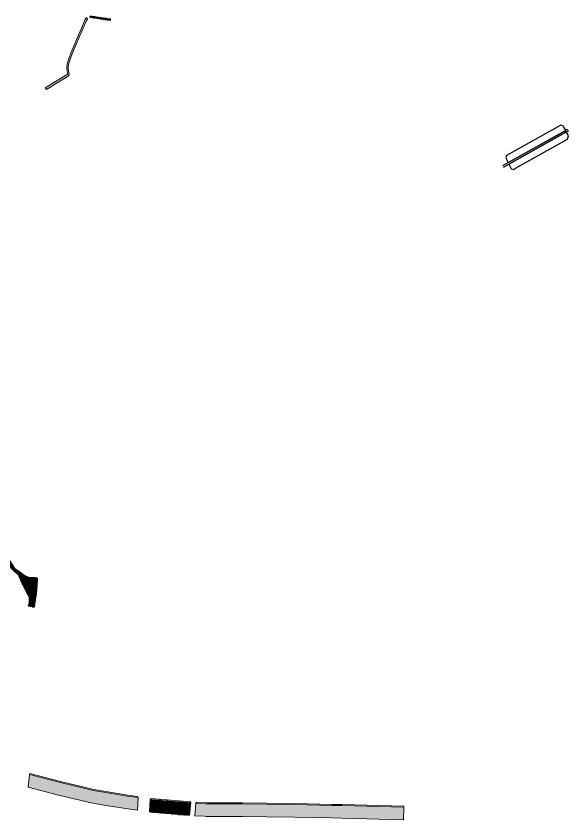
# Model space of a CAD drawing. Header units: metres. Extents: x 563299 to 571118, y 2063753 to 2067384.
# Drawn here: x 569498 to 571118, y 2064424 to 2066779 of the extents above; entities that cross this region are included whole.
import ezdxf

# ---------------------------------------------------------------- set-up
doc = ezdxf.new("R2010")
doc.units = ezdxf.units.M
doc.layers.add('datKeSog', color=251, linetype='CONTINUOUS', lineweight=13)
doc.layers.add('datMatNc', color=150, linetype='CONTINUOUS', lineweight=13)
for name, color, linetype in [('hacth sdd', 8, 'CONTINUOUS'), ('thuadat', 6, 'CONTINUOUS'), ('ViaHeS', 32, 'CONTINUOUS')]:
    doc.layers.add(name, color=color, linetype=linetype)

msp = doc.modelspace()

# ---------------------------------------------------------------- hatches: boundary and pattern name
at = {"layer": 'hacth sdd'}
h = msp.add_hatch(dxfattribs=at)
h.set_pattern_fill('DASH', color=152, scale=0.5, style=0)
h.paths.add_polyline_path([(569643.046, 2066598.455), (569650.781, 2066602.999), (569653.614, 2066607.656), (569651.106, 2066618.837), (569651.058, 2066627.654), (569651.607, 2066637.45), (569654.493, 2066646.769), (569662.204, 2066668.609), (569684.294, 2066718.818), (569704.704, 2066766.153), (569707.714, 2066770.088), (569705.528, 2066775.281), (569700.7, 2066769.705), (569692.15, 2066750.499), (569673.19, 2066705.265), (569659.268, 2066672.427), (569652.861, 2066655.119), (569647.5, 2066637.945), (569646.868, 2066629.052), (569647.216, 2066616.951), (569648.318, 2066612.254), (569648.473, 2066610.302), (569647.984, 2066607.717), (569613.177, 2066587.275), (569582.955, 2066569.27), (569586.7, 2066563.428), (569602.073, 2066572.985), (569613.505, 2066580.091)])
h = msp.add_hatch(dxfattribs=at)
h.set_pattern_fill('DASH', color=152, scale=0.5, style=0)
h.paths.add_polyline_path([(569719.37, 2066778.974), (569713.878, 2066778.641), (569715.469, 2066774.863), (569723.256, 2066774.022), (569772.379, 2066766.755), (569774.666, 2066766.417), (569775.155, 2066770.61), (569767.212, 2066771.801)])
h = msp.add_hatch(dxfattribs=at)
h.set_pattern_fill('DASH', color=152, scale=0.5, style=0)
h.paths.add_polyline_path([(569493.933, 2065160.833), (569475.455, 2065189.964), (569467.207, 2065184.043), (569469.33, 2065180.864), (569484.983, 2065160.584), (569496.446, 2065148.859), (569501.303, 2065156.199)])
h = msp.add_hatch(dxfattribs=at)
h.set_pattern_fill('DASH', color=152, scale=0.5, style=0)
h.paths.add_polyline_path([(569560.522, 2065126.503), (569560.309, 2065131.706), (569559.735, 2065132.76), (569558.56, 2065133.426), (569553.688, 2065134.125), (569544.267, 2065133.962), (569535.565, 2065135.4), (569526.643, 2065138.462), (569518.941, 2065142.788), (569513.701, 2065147.026), (569510.032, 2065150.38), (569509.119, 2065150.777), (569503.384, 2065154.792), (569498.482, 2065147.581), (569502.847, 2065144.163), (569503.888, 2065143.349), (569513.67, 2065119.968), (569521.453, 2065103.849), (569532.301, 2065083.57), (569536.103, 2065076.852), (569536.103, 2065067.951), (569536.103, 2065060.367), (569533.409, 2065051.312), (569551.513, 2065047.174), (569553.25, 2065056.378), (569556.766, 2065081.926), (569557.341, 2065086.77)])
h = msp.add_hatch(dxfattribs=at)
h.set_pattern_fill('DASH', color=152, scale=0.5, style=0)
h.paths.add_polyline_path([(569824.985, 2064494.016), (569760.942, 2064504.525), (569725.245, 2064510.723), (569631.657, 2064532.73), (569537.517, 2064557.765), (569533.212, 2064520.624), (569622.666, 2064496.836), (569717.839, 2064474.456), (569754.781, 2064468.041), (569819.397, 2064457.438), (569853.783, 2064452.573), (569856.039, 2064489.622)])
h = msp.add_hatch(dxfattribs=at)
h.set_pattern_fill('DASH', color=152, scale=0.5, style=0)
h.paths.add_polyline_path([(570009.953, 2064474.761), (569987.319, 2064476.427), (569890.799, 2064484.623), (569888.55, 2064447.681), (569984.395, 2064439.542), (570006.697, 2064437.9)])
h = msp.add_hatch(dxfattribs=at)
h.set_pattern_fill('DASH', color=152, scale=0.5, style=0)
edge = h.paths.add_edge_path()
edge.add_line((570634.382, 2064461.324), (570453.354, 2064466.121))
edge.add_line((570453.354, 2064466.121), (570423.299, 2064466.968))
edge.add_line((570423.299, 2064466.968), (570315.962, 2064469.748))
edge.add_line((570315.962, 2064469.748), (570231.989, 2064470.859))
edge.add_line((570231.989, 2064470.859), (570162.008, 2064471.153))
edge.add_line((570162.008, 2064471.153), (570116.885, 2064471.072))
edge.add_line((570116.885, 2064471.072), (570076.24, 2064471.041))
edge.add_arc((570075.997, 2064789.459), 318.418, 265.772676, 270.043781, ccw=False)
edge.add_line((570052.525, 2064471.907), (570024.914, 2064473.651))
edge.add_line((570024.914, 2064473.651), (570021.657, 2064436.783))
edge.add_line((570021.657, 2064436.783), (570050.001, 2064434.993))
edge.add_arc((570075.997, 2064789.459), 355.418, 265.805485, 270.043781)
edge.add_line((570076.269, 2064434.041), (570116.932, 2064434.072))
edge.add_line((570116.932, 2064434.072), (570161.964, 2064434.153))
edge.add_line((570161.964, 2064434.153), (570231.667, 2064433.86))
edge.add_line((570231.667, 2064433.86), (570315.238, 2064432.754))
edge.add_line((570315.238, 2064432.754), (570422.299, 2064429.982))
edge.add_line((570422.299, 2064429.982), (570452.342, 2064429.134))
edge.add_line((570452.342, 2064429.134), (570633.402, 2064424.336))
edge.add_line((570633.402, 2064424.336), (570634.382, 2064461.324))

# ---------------------------------------------------------------- linework, layer by layer
at = {"layer": 'datKeSog'}
for points in [[(569725.846, 2064513.664), (569632.386, 2064535.641), (569537.866, 2064560.777), (569537.517, 2064557.765), (569631.657, 2064532.73), (569725.245, 2064510.723), (569760.942, 2064504.525), (569824.985, 2064494.016), (569856.039, 2064489.622), (569856.04, 2064489.632), (569853.252, 2064493.047), (569825.438, 2064496.982), (569761.441, 2064507.483)], [(569893.971, 2064487.364), (569890.8, 2064484.624), (569890.799, 2064484.623), (569987.319, 2064476.427), (570009.953, 2064474.761), (570009.953, 2064474.761), (570007.225, 2064477.969), (569987.556, 2064479.417)]]:
    msp.add_lwpolyline(points, close=True, dxfattribs=at)
msp.add_lwpolyline([(570316.02, 2064472.748), (570232.015, 2064473.859), (570162.012, 2064474.153), (570116.881, 2064474.072), (570076.238, 2064474.041, -0.01865107), (570052.731, 2064474.9), (570028.172, 2064476.451), (570024.914, 2064473.652), (570024.914, 2064473.651), (570052.525, 2064471.907, 0.01863837), (570076.24, 2064471.041), (570116.885, 2064471.072), (570162.008, 2064471.153), (570231.989, 2064470.859), (570315.962, 2064469.748), (570423.299, 2064466.968), (570453.354, 2064466.121), (570634.382, 2064461.324), (570634.462, 2064464.322), (570453.436, 2064469.119), (570423.38, 2064469.967)], format="xyb", close=True, dxfattribs=at)
at = {"layer": 'datMatNc'}
for points in [[(569643.046, 2066598.455), (569650.781, 2066602.999), (569653.614, 2066607.656), (569651.106, 2066618.837), (569651.058, 2066627.654), (569651.607, 2066637.45), (569654.493, 2066646.769), (569662.204, 2066668.609), (569684.294, 2066718.818), (569704.704, 2066766.153), (569707.714, 2066770.088), (569705.528, 2066775.281), (569700.7, 2066769.705), (569692.15, 2066750.499), (569673.19, 2066705.265), (569659.268, 2066672.427), (569652.861, 2066655.119), (569647.5, 2066637.945), (569646.868, 2066629.052), (569647.216, 2066616.951), (569648.318, 2066612.254), (569648.473, 2066610.302), (569647.984, 2066607.717), (569613.177, 2066587.275), (569582.955, 2066569.27), (569586.7, 2066563.428), (569602.073, 2066572.985), (569613.505, 2066580.091)], [(569719.37, 2066778.974), (569713.878, 2066778.641), (569715.469, 2066774.863), (569723.256, 2066774.022), (569772.379, 2066766.755), (569774.666, 2066766.417), (569775.155, 2066770.61), (569767.212, 2066771.801)], [(569493.933, 2065160.833), (569475.455, 2065189.964), (569467.207, 2065184.043), (569469.33, 2065180.864), (569484.983, 2065160.584), (569496.446, 2065148.859), (569501.303, 2065156.199)], [(569560.522, 2065126.503), (569560.309, 2065131.706), (569559.735, 2065132.76), (569558.56, 2065133.426), (569553.688, 2065134.125), (569544.267, 2065133.962), (569535.565, 2065135.4), (569526.643, 2065138.462), (569518.941, 2065142.788), (569513.701, 2065147.026), (569510.032, 2065150.38), (569509.119, 2065150.777), (569503.384, 2065154.792), (569498.482, 2065147.581), (569502.847, 2065144.163), (569503.888, 2065143.349), (569513.67, 2065119.968), (569521.453, 2065103.849), (569532.301, 2065083.57), (569536.103, 2065076.852), (569536.103, 2065067.951), (569536.103, 2065060.367), (569533.409, 2065051.312), (569551.513, 2065047.174), (569553.25, 2065056.378), (569556.766, 2065081.926), (569557.341, 2065086.77)], [(569824.985, 2064494.016), (569760.942, 2064504.525), (569725.245, 2064510.723), (569631.657, 2064532.73), (569537.517, 2064557.765), (569533.212, 2064520.624), (569622.666, 2064496.836), (569717.839, 2064474.456), (569754.781, 2064468.041), (569819.397, 2064457.438), (569853.783, 2064452.573), (569856.039, 2064489.622)], [(570009.953, 2064474.761), (569987.319, 2064476.427), (569890.799, 2064484.623), (569888.55, 2064447.681), (569984.395, 2064439.542), (570006.697, 2064437.9)]]:
    msp.add_lwpolyline(points, close=True, dxfattribs=at)
msp.add_lwpolyline([(570634.382, 2064461.324), (570453.354, 2064466.121), (570423.299, 2064466.968), (570315.962, 2064469.748), (570231.989, 2064470.859), (570162.008, 2064471.153), (570116.885, 2064471.072), (570076.24, 2064471.041, -0.01863837), (570052.525, 2064471.907), (570024.914, 2064473.651), (570021.657, 2064436.783), (570050.001, 2064434.993, 0.01849516), (570076.269, 2064434.041), (570116.932, 2064434.072), (570161.964, 2064434.153), (570231.667, 2064433.86), (570315.238, 2064432.754), (570422.299, 2064429.982), (570452.342, 2064429.134), (570633.402, 2064424.336)], format="xyb", close=True, dxfattribs=at)
at = {"layer": 'thuadat'}
for p, q in [((570924.615, 2066341.184), (571114.926, 2066447.377)), ((570926.854, 2066336.707), (571118.413, 2066443.596))]:
    msp.add_line(p, q, dxfattribs=at)
for points in [[(571108.838, 2066443.979, 0.00188657), (571101.727, 2066457.189), (571094.969, 2066459.143), (570935.76, 2066370.306), (570933.631, 2066363.398), (570940.35, 2066349.964)], [(571114.357, 2066418.43), (571117.242, 2066428.052, 0.0016357), (571111.186, 2066439.564), (570942.589, 2066345.487), (570949.399, 2066331.871), (570955.959, 2066329.911), (570961.788, 2066333.297)]]:
    msp.add_lwpolyline(points, format="xyb", close=True, dxfattribs=at)
at = {"layer": 'ViaHeS'}
for points in [[(571108.838, 2066443.979, 0.00188657), (571101.727, 2066457.189), (571094.969, 2066459.143), (570935.76, 2066370.306), (570933.631, 2066363.398), (570940.35, 2066349.964)], [(570942.589, 2066345.487), (570949.399, 2066331.871), (570955.959, 2066329.911), (570961.788, 2066333.297), (571114.357, 2066418.43), (571117.242, 2066428.052, 0.0016357), (571111.186, 2066439.564)]]:
    msp.add_lwpolyline(points, format="xyb", dxfattribs=at)

doc.saveas('drawing.dxf')
